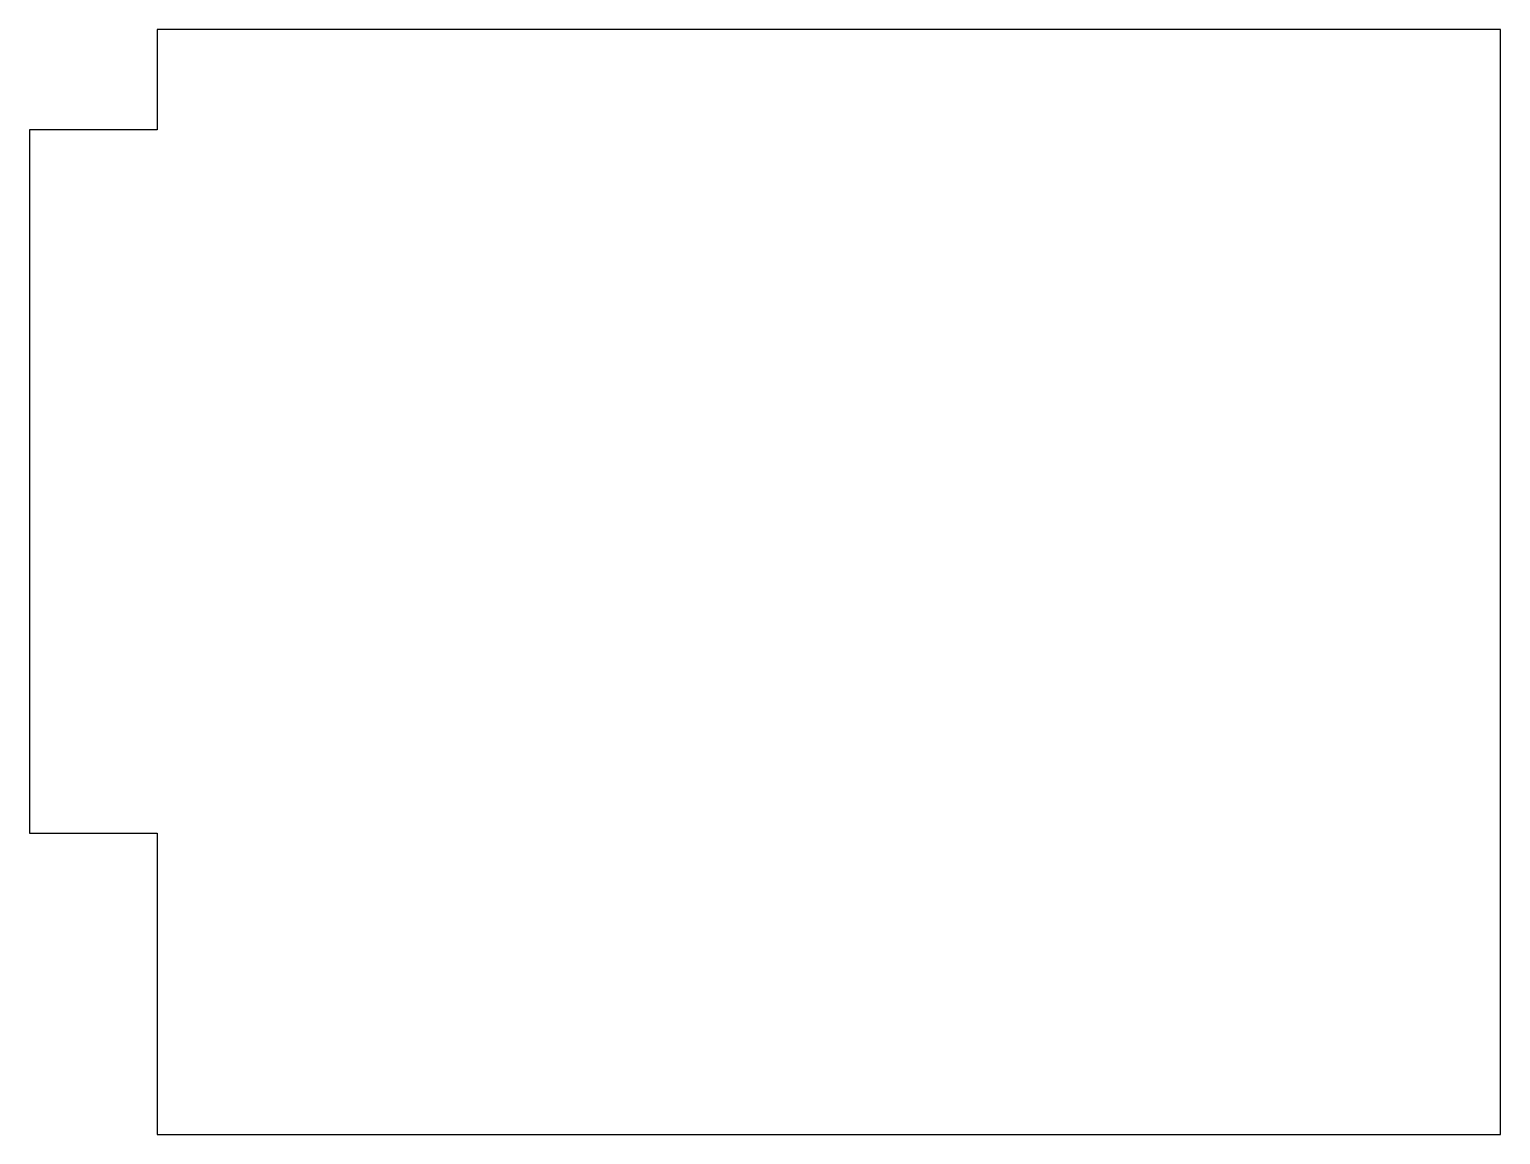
# Model space of a CAD drawing. Header units: millimetres. Extents: x 0 to 73.2, y 0 to 55.
import ezdxf

# ---------------------------------------------------------------- set-up
doc = ezdxf.new("R2010")
doc.units = ezdxf.units.MM

msp = doc.modelspace()

# ---------------------------------------------------------------- linework, layer by layer
for p, q in [((73.175, 55), (6.35, 55)), ((6.35, 55), (6.35, 50)), ((73.175, 0), (73.175, 55)), ((6.35, 50), (0, 50)), ((0, 50), (0, 15)), ((0, 15), (6.35, 15)), ((6.35, 15), (6.35, 0)), ((6.35, 0), (73.175, 0))]:
    msp.add_line(p, q)

doc.saveas('drawing.dxf')
